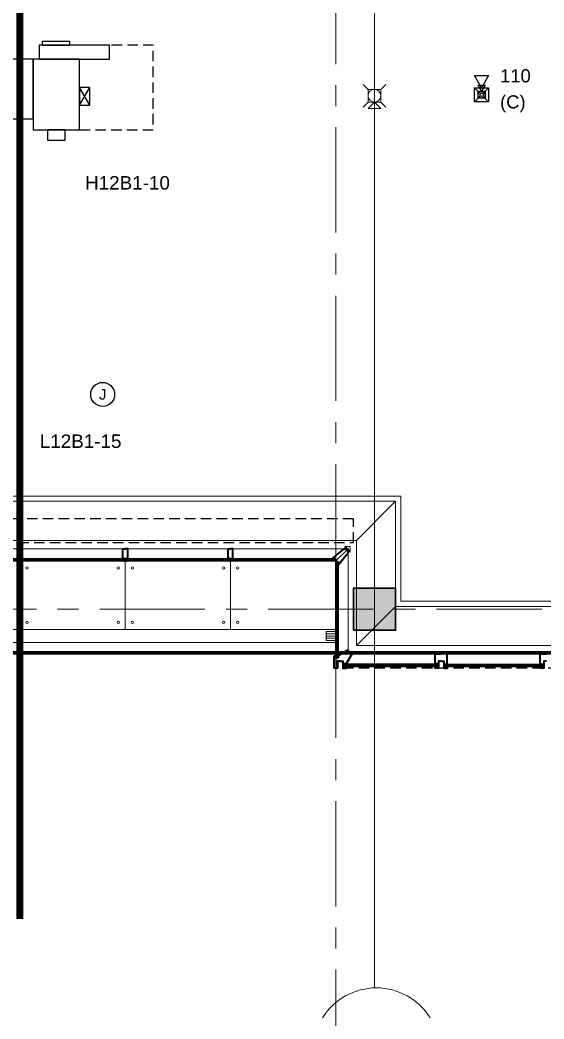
# Model space of a CAD drawing. Header units: inches. Extents: x -26575 to 27, y -11337 to 2257.
# Drawn here: x -22681 to -22382, y -219 to 350 of the extents above; entities that cross this region are included whole.
import ezdxf
from ezdxf import colors
from ezdxf.entities.mleader import LeaderData, LeaderLine
from ezdxf.enums import TextEntityAlignment as Align
from ezdxf.math import Vec2, Vec3

# ---------------------------------------------------------------- set-up
doc = ezdxf.new("R2010")
doc.units = ezdxf.units.IN
doc.header["$LTSCALE"] = 48
doc.header["$MEASUREMENT"] = 0
for name, pattern in [('A106$0$CENTER', [2, 1.25, -0.25, 0.25, -0.25]), ('A106$0$DGN Style 4', [381.581252, 190.671456, -95.335728, 0.238339, -95.335728]), ('A112$0$CENTER', [2, 1.25, -0.25, 0.25, -0.25]), ('CENTER2', [1.125, 0.75, -0.125, 0.125, -0.125]), ('HIDDEN2', [0.1875, 0.125, -0.0625]), ('Matchline$0$DASHED', [0.75, 0.5, -0.25]), ('NB - 12th floor_plan$0$HIDDEN2', [0.1875, 0.125, -0.0625])]:
    doc.linetypes.add(name, pattern=pattern)
for name, color, linetype in [('0 @ 48', 7, 'Continuous'), ('0 @ 96', 7, 'Continuous'), ('A106$0$A-ANNO-PATT-4-12', 8, 'Continuous'), ('A106$0$A-COLS-COL4-12', 8, 'Continuous'), ('A106$0$A-FLOR-SLAB', 8, 'Continuous'), ('A106$0$A-GLAZ', 8, 'Continuous'), ('A106$0$A-GLAZ-ABOVE', 8, 'Continuous'), ('A106$0$A-GLAZ-FULL', 8, 'Continuous'), ('A106$0$A-GRID-GRD1-12', 8, 'CENTER2'), ('A106$0$A-GRID-GRDP0-14', 8, 'Continuous'), ('A106$0$A-GRID-GRDP0-15', 8, 'Continuous'), ('A106$0$A-GRID-IDP0-14', 8, 'Continuous'), ('A106$0$A-ROOF-GUTR', 8, 'Continuous'), ('A106$0$A-ROOF-SKYL', 8, 'Continuous'), ('A106$0$A-SCREEN-BEAM-GUTTER-4th', 8, 'Continuous'), ('A112$0$A-ANNO-PATT-4-12', 8, 'Continuous'), ('A112$0$A-COLS-COL4-12', 8, 'Continuous'), ('A112$0$A-FLOR-SLAB', 8, 'Continuous'), ('A112$0$A-GLAZ', 8, 'Continuous'), ('A112$0$A-GLAZ-ABOVE', 8, 'Continuous'), ('A112$0$A-GLAZ-FULL', 8, 'Continuous'), ('A112$0$A-GRID-GRD1-12', 8, 'Continuous'), ('A112$0$A-GRID-GRDP0-14', 8, 'Continuous'), ('A112$0$A-GRID-GRDP0-15', 8, 'Continuous'), ('A112$0$A-GRID-IDP0-14', 8, 'Continuous'), ('A612$0$A-CLNG-SFFT', 8, 'Continuous'), ('A612$0$br612 - Level 37', 8, 'Continuous'), ('ANNTEXT', 6, 'Continuous'), ('E-Anno-Note', 6, 'Continuous'), ('E-FIRE', 234, 'Continuous'), ('E-Powr-Circ', 232, 'Continuous'), ('E-Powr-Devc @ 96', 233, 'Continuous'), ('E-TEXT', 6, 'Continuous'), ('M-HVAC-clrn', 1, 'HIDDEN2'), ('M-HVAC-EQPM-FPTD', 94, 'Continuous'), ('M-HVAC-FUTR', 4, 'HIDDEN2'), ('M-HVAC-Supp', 93, 'Continuous'), ('Matchline$0$Match Line', 5, 'Matchline$0$DASHED'), ('NB - 12th floor_plan$0$STCCOLS1', 1, 'NB - 12th floor_plan$0$HIDDEN2'), ('NB - 12th floor_plan$0$STFIN1', 1, 'NB - 12th floor_plan$0$HIDDEN2'), ('NB - 12th floor_plan$0$STSLABNOTCH', 1, 'NB - 12th floor_plan$0$HIDDEN2'), ('XREF', 7, 'Continuous')]:
    doc.layers.add(name, color=color, linetype=linetype)
doc.layers.add('E-Fire-Covr', color=240, linetype='Continuous', lineweight=70, plot=False)
doc.styles.add('M08', font='arial.ttf', dxfattribs={"height": 7.68})
doc.styles.add('MAMEP ANNO', font='arial.ttf', dxfattribs={"height": 0.078125})

# ---------------------------------------------------------------- blocks, each defined once
blk = doc.blocks.new('A106$0$CW10FLEVOFF')
at = {"layer": 'A106$0$A-GLAZ-FULL', "linetype": 'Continuous', "lineweight": 0}
for p, q in [((58.62, 0.5), (0, 0.5)), ((120, 0.5), (61.37, 0.5)), ((59.37, -5.75), (0.62, -5.75)), ((59.37, -6.25), (0.62, -6.25)), ((119.37, -5.75), (60.62, -5.75)), ((119.37, -6.25), (60.62, -6.25))]:
    blk.add_line(p, q, dxfattribs=at)
at = {"layer": 'A106$0$A-GLAZ-FULL', "linetype": 'Continuous', "lineweight": 30}
for p, q in [((59.37, -5.25), (0.62, -5.25)), ((0.62, -5.25), (0.62, -6.5)), ((119.37, -5.25), (60.62, -5.25)), ((119.37, -5.25), (119.37, -6.5)), ((59.37, -6.5), (0.62, -6.5)), ((119.37, -6.5), (60.62, -6.5))]:
    blk.add_line(p, q, dxfattribs=at)
at = {"layer": 'A106$0$A-GLAZ-FULL', "linetype": 'Continuous', "lineweight": 40}
for p, q in [((59.37, -5.25), (59.37, -6.5)), ((60.62, -5.25), (60.62, -6.5))]:
    blk.add_line(p, q, dxfattribs=at)
at = {"layer": 'A106$0$A-GLAZ-FULL', "linetype": 'Continuous', "lineweight": 40, "flags": 128}
for points in [[(0, -5.91), (0.25, -5.91), (0.25, -6.5), (0.37, -6.5), (0.37, -5), (1.37, -5), (1.37, 0.5), (0, 0.5)], [(60, -5.91), (59.75, -5.91), (59.75, -6.5), (59.63, -6.5), (59.63, -5), (58.63, -5), (58.63, 0.5), (60, 0.5)], [(60, -5.91), (60.25, -5.91), (60.25, -6.5), (60.37, -6.5), (60.37, -5), (61.37, -5), (61.37, 0.5), (60, 0.5)], [(120, -5.91), (119.75, -5.91), (119.75, -6.5), (119.63, -6.5), (119.63, -5), (118.63, -5), (118.63, 0.5), (120, 0.5)]]:
    blk.add_lwpolyline(points, dxfattribs=at)
at = {"layer": 'A106$0$A-GLAZ-FULL', "linetype": 'Continuous', "lineweight": 30}
blk.add_arc((0.5, -6.62), 0.177, 45, 135, dxfattribs=at)
at = {"layer": 'A106$0$A-GLAZ-FULL', "linetype": 'Continuous', "lineweight": 40}
for centre in [(59.5, -6.62), (60.5, -6.62), (119.5, -6.62)]:
    blk.add_arc(centre, 0.177, 45, 135, dxfattribs=at)
blk = doc.blocks.new('A106$0$CW10FLEVOFF_1')
at = {"layer": 'A106$0$A-GLAZ-FULL', "linetype": 'Continuous', "lineweight": 0}
for p, q in [((-120, 0.5), (-61.37, 0.5)), ((-58.62, 0.5), (0, 0.5)), ((-119.37, -5.75), (-60.62, -5.75)), ((-119.37, -6.25), (-60.62, -6.25)), ((-59.37, -5.75), (-0.62, -5.75)), ((-59.37, -6.25), (-0.62, -6.25))]:
    blk.add_line(p, q, dxfattribs=at)
at = {"layer": 'A106$0$A-GLAZ-FULL', "linetype": 'Continuous', "lineweight": 30}
for p, q in [((-119.37, -5.25), (-119.37, -6.5)), ((-119.37, -5.25), (-60.62, -5.25)), ((-59.37, -5.25), (-0.62, -5.25)), ((-0.62, -5.25), (-0.62, -6.5)), ((-119.37, -6.5), (-60.62, -6.5)), ((-59.37, -6.5), (-0.62, -6.5))]:
    blk.add_line(p, q, dxfattribs=at)
at = {"layer": 'A106$0$A-GLAZ-FULL', "linetype": 'Continuous', "lineweight": 40}
for p, q in [((-60.62, -5.25), (-60.62, -6.5)), ((-59.37, -5.25), (-59.37, -6.5))]:
    blk.add_line(p, q, dxfattribs=at)
at = {"layer": 'A106$0$A-GLAZ-FULL', "linetype": 'Continuous', "lineweight": 40, "flags": 128}
for points in [[(-120, -5.91), (-119.75, -5.91), (-119.75, -6.5), (-119.63, -6.5), (-119.63, -5), (-118.63, -5), (-118.63, 0.5), (-120, 0.5)], [(-60, -5.91), (-60.25, -5.91), (-60.25, -6.5), (-60.37, -6.5), (-60.37, -5), (-61.37, -5), (-61.37, 0.5), (-60, 0.5)], [(-60, -5.91), (-59.75, -5.91), (-59.75, -6.5), (-59.63, -6.5), (-59.63, -5), (-58.63, -5), (-58.63, 0.5), (-60, 0.5)], [(0, -5.91), (-0.25, -5.91), (-0.25, -6.5), (-0.37, -6.5), (-0.37, -5), (-1.37, -5), (-1.37, 0.5), (0, 0.5)]]:
    blk.add_lwpolyline(points, dxfattribs=at)
at = {"layer": 'A106$0$A-GLAZ-FULL', "linetype": 'Continuous', "lineweight": 40, "extrusion": (0, 0, -1)}
for centre in [(119.5, -6.63), (60.5, -6.63), (59.5, -6.63)]:
    blk.add_arc(centre, 0.177, 45, 135, dxfattribs=at)
at = {"layer": 'A106$0$A-GLAZ-FULL', "linetype": 'Continuous', "lineweight": 30, "extrusion": (0, 0, -1)}
blk.add_arc((0.5, -6.63), 0.177, 45, 135, dxfattribs=at)
blk = doc.blocks.new('*U577')
at = {"layer": 'A106$0$A-GLAZ-FULL', "linetype": 'Continuous', "lineweight": 13}
for p, q in [((-0.65, 0.45), (-0.65, 0.59)), ((-0.65, 0.59), (0.35, 0.59)), ((-0.55, 0.45), (-0.65, 0.45)), ((-0.31, 0.54), (-0.61, 0.54)), ((-0.61, 0.54), (-0.61, 0.49)), ((-0.61, 0.49), (-0.55, 0.49)), ((-0.55, 0.49), (-0.55, 0.45)), ((-0.37, 0.45), (-0.37, 0.49)), ((-0.37, 0.49), (-0.31, 0.49)), ((-0.26, 0.45), (-0.37, 0.45)), ((-0.31, 0.49), (-0.31, 0.54)), ((0.3, 0.54), (-0.26, 0.54)), ((-0.26, 0.54), (-0.26, 0.45)), ((0.3, -0.23), (0.3, 0.54)), ((0.35, 0.59), (0.35, -0.23)), ((-0.65, -0.59), (-0.65, -0.23)), ((-0.65, -0.23), (-0.55, -0.23)), ((-0.61, -0.59), (-0.65, -0.59)), ((-0.55, -0.27), (-0.61, -0.27)), ((-0.61, -0.27), (-0.61, -0.32)), ((-0.61, -0.32), (-0.31, -0.32)), ((-0.23, -0.37), (-0.61, -0.37)), ((-0.61, -0.37), (-0.61, -0.59)), ((-0.55, -0.23), (-0.55, -0.27)), ((-0.37, -0.27), (-0.37, -0.23)), ((-0.37, -0.23), (0.3, -0.23)), ((-0.31, -0.27), (-0.37, -0.27)), ((-0.31, -0.32), (-0.31, -0.27)), ((-0.23, -0.59), (-0.23, -0.37)), ((-0.19, -0.59), (-0.23, -0.59)), ((0.6, -0.29), (-0.19, -0.29)), ((-0.19, -0.29), (-0.19, -0.39)), ((-0.19, -0.39), (-0.15, -0.39)), ((-0.15, -0.39), (-0.19, -0.51)), ((-0.19, -0.51), (-0.19, -0.59)), ((0.35, -0.23), (0.44, -0.23)), ((0.44, -0.23), (0.44, -0.2)), ((0.44, -0.2), (0.57, -0.23)), ((0.6, -0.51), (0.56, -0.39)), ((0.56, -0.39), (0.6, -0.39)), ((0.57, -0.23), (0.65, -0.23)), ((0.6, -0.39), (0.6, -0.29)), ((0.6, -0.59), (0.6, -0.51)), ((0.65, -0.59), (0.6, -0.59)), ((0.65, -0.23), (0.65, -0.59))]:
    blk.add_line(p, q, dxfattribs=at)
at = {"layer": 'A106$0$A-GLAZ-FULL', "lineweight": 13, "flags": 128}
for points in [[(-0.55, 0.51), (-0.36, 0.51)], [(-0.39, 0.5), (-0.38, 0.44), (-0.38, 0.37), (-0.33, 0.18)], [(-0.39, -0.29), (-0.38, -0.23), (-0.38, -0.16), (-0.33, 0.03)], [(-0.55, -0.3), (-0.36, -0.3)]]:
    blk.add_lwpolyline(points, dxfattribs=at)
at = {"layer": 'A106$0$A-GLAZ-FULL', "lineweight": 13}
for points in [[(-0.53, 0.51), (-0.52, 0.46), (-0.53, 0.41), (-0.57, 0.34), (-0.59, 0.31), (-0.64, 0.18)], [(-0.53, -0.29), (-0.52, -0.24), (-0.53, -0.2), (-0.57, -0.12), (-0.59, -0.1), (-0.64, 0.03)], [(-0.5, 0.51), (-0.5, 0.47), (-0.5, 0.41), (-0.53, 0.34), (-0.54, 0.31), (-0.59, 0.18)], [(-0.5, -0.29), (-0.5, -0.26), (-0.5, -0.2), (-0.53, -0.13), (-0.54, -0.1), (-0.59, 0.03)], [(-0.47, 0.51), (-0.47, 0.49), (-0.46, 0.45), (-0.47, 0.36), (-0.49, 0.31), (-0.51, 0.18)], [(-0.47, -0.3), (-0.47, -0.28), (-0.46, -0.24), (-0.47, -0.15), (-0.49, -0.1), (-0.51, 0.03)], [(-0.45, 0.51), (-0.44, 0.4), (-0.45, 0.34), (-0.44, 0.31), (-0.44, 0.18)], [(-0.45, -0.3), (-0.44, -0.19), (-0.45, -0.12), (-0.44, -0.1), (-0.44, 0.03)], [(-0.41, 0.5), (-0.41, 0.44), (-0.41, 0.38), (-0.4, 0.34), (-0.4, 0.31), (-0.37, 0.18)], [(-0.41, -0.29), (-0.41, -0.23), (-0.41, -0.17), (-0.4, -0.12), (-0.4, -0.1), (-0.37, 0.03)]]:
    blk.add_open_spline(points, degree=3, dxfattribs=at)
blk = doc.blocks.new('*U578')
at = {"layer": 'A106$0$A-GLAZ-FULL', "linetype": 'Continuous', "lineweight": 13}
for p, q in [((-0.23, 0.65), (-0.59, 0.65)), ((-0.59, 0.65), (-0.59, 0.6)), ((-0.59, 0.6), (-0.51, 0.6)), ((-0.51, 0.6), (-0.39, 0.56)), ((-0.39, 0.56), (-0.39, 0.6)), ((-0.39, 0.6), (-0.29, 0.6)), ((-0.29, 0.6), (-0.29, -0.19)), ((-0.23, 0.57), (-0.23, 0.65)), ((-0.2, 0.44), (-0.23, 0.57)), ((-0.23, 0.35), (-0.23, 0.44)), ((-0.23, 0.44), (-0.2, 0.44)), ((0.59, 0.35), (-0.23, 0.35)), ((-0.23, -0.37), (-0.23, 0.3)), ((-0.23, 0.3), (0.54, 0.3)), ((0.54, 0.3), (0.54, -0.26)), ((0.59, -0.65), (0.59, 0.35)), ((-0.51, -0.19), (-0.59, -0.19)), ((-0.59, -0.19), (-0.59, -0.23)), ((-0.59, -0.23), (-0.37, -0.23)), ((-0.37, -0.61), (-0.59, -0.61)), ((-0.59, -0.61), (-0.59, -0.65)), ((-0.59, -0.65), (-0.23, -0.65)), ((-0.39, -0.15), (-0.51, -0.19)), ((-0.39, -0.19), (-0.39, -0.15)), ((-0.29, -0.19), (-0.39, -0.19)), ((-0.37, -0.23), (-0.37, -0.61)), ((-0.32, -0.61), (-0.32, -0.31)), ((-0.32, -0.31), (-0.27, -0.31)), ((-0.27, -0.61), (-0.32, -0.61)), ((-0.27, -0.31), (-0.27, -0.37)), ((-0.27, -0.37), (-0.23, -0.37)), ((-0.23, -0.55), (-0.27, -0.55)), ((-0.27, -0.55), (-0.27, -0.61)), ((-0.23, -0.65), (-0.23, -0.55)), ((0.54, -0.26), (0.45, -0.26)), ((0.45, -0.26), (0.45, -0.37)), ((0.45, -0.37), (0.49, -0.37)), ((0.49, -0.55), (0.45, -0.55)), ((0.45, -0.55), (0.45, -0.65)), ((0.45, -0.65), (0.59, -0.65)), ((0.49, -0.37), (0.49, -0.31)), ((0.49, -0.31), (0.54, -0.31)), ((0.49, -0.61), (0.49, -0.55)), ((0.54, -0.61), (0.49, -0.61)), ((0.54, -0.31), (0.54, -0.61))]:
    blk.add_line(p, q, dxfattribs=at)
at = {"layer": 'A106$0$A-GLAZ-FULL', "lineweight": 13, "flags": 128}
for points in [[(-0.3, -0.55), (-0.3, -0.36)], [(-0.29, -0.39), (-0.23, -0.38), (-0.16, -0.38), (0.03, -0.33)], [(0.5, -0.39), (0.44, -0.38), (0.37, -0.38), (0.18, -0.33)], [(0.51, -0.55), (0.51, -0.36)]]:
    blk.add_lwpolyline(points, dxfattribs=at)
at = {"layer": 'A106$0$A-GLAZ-FULL', "lineweight": 13}
for points in [[(-0.3, -0.45), (-0.19, -0.44), (-0.12, -0.45), (-0.1, -0.44), (0.03, -0.44)], [(-0.3, -0.47), (-0.28, -0.47), (-0.24, -0.46), (-0.15, -0.47), (-0.1, -0.49), (0.03, -0.51)], [(-0.29, -0.41), (-0.23, -0.41), (-0.17, -0.41), (-0.12, -0.4), (-0.1, -0.4), (0.03, -0.37)], [(-0.29, -0.5), (-0.26, -0.5), (-0.2, -0.5), (-0.13, -0.53), (-0.1, -0.54), (0.03, -0.59)], [(-0.29, -0.53), (-0.24, -0.52), (-0.2, -0.53), (-0.12, -0.57), (-0.1, -0.59), (0.03, -0.64)], [(0.5, -0.41), (0.44, -0.41), (0.38, -0.41), (0.34, -0.4), (0.31, -0.4), (0.18, -0.37)], [(0.51, -0.45), (0.4, -0.44), (0.34, -0.45), (0.31, -0.44), (0.18, -0.44)], [(0.51, -0.47), (0.49, -0.47), (0.45, -0.46), (0.36, -0.47), (0.31, -0.49), (0.18, -0.51)], [(0.51, -0.5), (0.47, -0.5), (0.41, -0.5), (0.34, -0.53), (0.31, -0.54), (0.18, -0.59)], [(0.51, -0.53), (0.46, -0.52), (0.41, -0.53), (0.34, -0.57), (0.31, -0.59), (0.18, -0.64)]]:
    blk.add_open_spline(points, degree=3, dxfattribs=at)
blk = doc.blocks.new('*U591')
at = {"layer": 'A106$0$A-GLAZ-FULL', "linetype": 'Continuous', "lineweight": 40}
for p, q in [((-4.37, -1.02), (2.08, 4.38)), ((-1.02, -4.37), (4.38, 2.08)), ((2.08, 4.38), (4.38, 4.38)), ((4.38, 2.08), (4.38, 4.38)), ((-4.37, -1.13), (-4.37, -1.02)), ((-3.12, -1.13), (-4.37, -1.13)), ((-3.12, -2.62), (-3.12, -1.13)), ((-2.98, -2.62), (-3.12, -2.62)), ((-2.49, -2.14), (-2.98, -2.62)), ((-2.14, -2.49), (-2.62, -2.98)), ((-2.62, -2.98), (-2.62, -3.12)), ((-2.62, -3.12), (-1.13, -3.12)), ((-2.32, -2.32), (-2.49, -2.14)), ((-2.32, -2.32), (-2.14, -2.49)), ((-1.13, -3.12), (-1.13, -4.37)), ((-1.13, -4.37), (-1.02, -4.37))]:
    blk.add_line(p, q, dxfattribs=at)
at = {"layer": 'A106$0$A-GLAZ-FULL', "linetype": 'Continuous', "lineweight": 0}
for p, q in [((2.08, 4.38), (-4.37, -1.02)), ((4.38, 2.08), (-1.02, -4.37))]:
    blk.add_line(p, q, dxfattribs=at)
at = {"layer": 'A106$0$A-GLAZ-FULL', "linetype": 'A106$0$DGN Style 4', "lineweight": 0}
blk.add_line((4.38, 4.38), (-2.62, -2.62), dxfattribs=at)
at = {"layer": 'A106$0$A-GLAZ-FULL', "linetype": 'Continuous', "lineweight": 30}
for p, q in [((-3.37, -1.38), (-3.37, -2.62)), ((-1.38, -3.37), (-2.62, -3.37))]:
    blk.add_line(p, q, dxfattribs=at)
at = {"layer": 'A106$0$A-GLAZ-FULL', "linetype": 'Continuous', "lineweight": 40}
blk.add_arc((-3.25, -2.75), 0.177, 45, 135, dxfattribs=at)
at = {"layer": 'A106$0$A-GLAZ-FULL', "linetype": 'Continuous', "lineweight": 40, "extrusion": (0, 0, -1)}
blk.add_arc((2.75, -3.25), 0.177, 135, 225, dxfattribs=at)
blk = doc.blocks.new('*U592')
at = {"layer": 'A106$0$A-ROOF-GUTR', "linetype": 'Continuous', "lineweight": 0}
for p, q in [((-2.75, 1.32), (2.75, 1.32)), ((-2.75, 0), (2.75, 0)), ((-2.75, -1.32), (2.75, -1.32))]:
    blk.add_line(p, q, dxfattribs=at)
blk.add_3dface([(-2.75, -2.58), (2.75, -2.58), (2.75, 2.58), (-2.75, 2.58)], dxfattribs=at)
blk = doc.blocks.new('*U608')
at = {"layer": 'A106$0$A-GLAZ', "linetype": 'Continuous', "lineweight": 30}
blk.add_line((-24.25, -2.9), (-24.25, -4.15), dxfattribs=at)
at = {"layer": 'A106$0$A-GLAZ', "linetype": 'Continuous', "lineweight": 0}
for p in [(-30.5, -4.15), (-30.5, -4.15), (-30.5, -5.15)]:
    blk.add_point(p, dxfattribs=at)
at = {"layer": 'A106$0$A-GLAZ-ABOVE', "linetype": 'Continuous', "lineweight": 40}
for p, q in [((-28.25, 1.1), (-29.5, 1.1)), ((-22.5, 5.15), (-22.5, 2.85)), ((-20.2, 2.85), (-22.5, 2.85)), ((-24.25, -2.9), (27.75, -2.9)), ((-24.25, -2.9), (27.75, -2.9)), ((-24.25, -4.15), (27.75, -4.15)), ((-24.25, -4.15), (27.75, -4.15)), ((27.75, -2.9), (27.75, -4.15)), ((27.75, -2.9), (27.75, -4.15))]:
    blk.add_line(p, q, dxfattribs=at)
at = {"layer": 'A106$0$A-GLAZ-ABOVE', "linetype": 'Continuous', "lineweight": 0}
for p, q in [((-22.5, 2.85), (27, 2.85)), ((-22.5, 2.85), (27, 2.85)), ((-24.25, -3.4), (27.75, -3.4)), ((-24.25, -3.4), (27.75, -3.4)), ((-24.25, -3.9), (27.75, -3.9)), ((-24.25, -3.9), (27.75, -3.9))]:
    blk.add_line(p, q, dxfattribs=at)
at = {"layer": 'A106$0$A-GLAZ-ABOVE', "linetype": 'Continuous', "lineweight": 40, "flags": 128}
for points in [[(-30.5, 1.85), (-29.75, 1.85), (-29.75, 0.85), (-28, 0.85), (-28, 1.95), (-22.5, 5.15)], [(-27, -1.14), (-28.5, -1.14), (-28.5, -5.15), (-30.5, -5.15), (-30.5, -4.4), (-30.5, -2.9), (-30.5, 1.86)], [(-27, -1.14), (-25.5, -1.14), (-25.5, -5.15), (-23.5, -5.15), (-23.5, -4.4), (-24.5, -4.4), (-24.5, -2.65), (-23.4, -2.65), (-20.2, 2.85)], [(30.5, -1.15), (29, -1.15), (29, -5.15), (27, -5.15), (27, -4.4), (28, -4.4), (28, -2.65), (27, -2.65), (27, 2.85), (30.5, 2.85)], [(30.5, -1.15), (29, -1.15), (29, -5.15), (27, -5.15), (27, -4.4), (28, -4.4), (28, -2.65), (27, -2.65), (27, 2.85), (30.5, 2.85)]]:
    blk.add_lwpolyline(points, dxfattribs=at)
blk = doc.blocks.new('A106')
at = {"layer": 'A106$0$A-ANNO-PATT-4-12', "lineweight": 30}
blk.add_solid([(-22467.02, 2.66), (-22467.02, 26.66), (-22491.02, 2.66), (-22491.02, 26.66)], dxfattribs=at)
blk.add_3dface([(-22491.02, 2.66), (-22467.02, 2.66), (-22467.02, 26.66), (-22491.02, 26.66)], dxfattribs=at)
at = {"layer": 'A106$0$A-COLS-COL4-12', "lineweight": 30}
blk.add_3dface([(-22491.02, 2.66), (-22467.02, 2.66), (-22467.02, 26.66), (-22491.02, 26.66)], dxfattribs=at)
at = {"layer": 'A106$0$A-FLOR-SLAB', "lineweight": 0, "flags": 128}
blk.add_lwpolyline([(-23869.27, 1530.35), (-21072.77, 1530.34), (-21072.77, -6.15), (-22489.27, -6.15), (-22489.27, 53.84), (-22872.77, 53.84), (-22872.77, -6.15), (-24409.27, -6.15)], dxfattribs=at)
at = {"layer": 'A106$0$A-GLAZ-ABOVE', "lineweight": 0}
for p, q in [((-22437.52, -10.9), (-22384.52, -10.9)), ((-22438.27, -17.15), (-22383.77, -17.15)), ((-22438.27, -17.65), (-22383.77, -17.65))]:
    blk.add_line(p, q, dxfattribs=at)
at = {"layer": 'A106$0$A-GLAZ-ABOVE', "lineweight": 40}
for p, q in [((-22438.27, -16.9), (-22383.77, -16.9)), ((-22383.77, -16.9), (-22383.77, -17.9)), ((-22438.27, -17.9), (-22383.77, -17.9))]:
    blk.add_line(p, q, dxfattribs=at)
at = {"layer": 'A106$0$A-GLAZ-ABOVE', "lineweight": 40, "flags": 128}
for points in [[(-22441.02, -14.9), (-22439.52, -14.9), (-22439.52, -18.9), (-22437.52, -18.9), (-22437.52, -18.15), (-22438.52, -18.15), (-22438.52, -16.65), (-22437.52, -16.65), (-22437.52, -10.9), (-22441.02, -10.9)], [(-22381.02, -14.9), (-22382.52, -14.9), (-22382.52, -18.9), (-22384.52, -18.9), (-22384.52, -18.15), (-22383.52, -18.15), (-22383.52, -16.65), (-22384.52, -16.65), (-22384.52, -10.9), (-22381.02, -10.9)]]:
    blk.add_lwpolyline(points, dxfattribs=at)
at = {"layer": 'A106$0$A-GLAZ-FULL', "lineweight": 0}
for p, q in [((-22494.02, 49.09), (-22681.02, 49.1)), ((-22501.77, 42.84), (-22560.4, 42.84)), ((-22501.77, 42.34), (-22560.4, 42.34)), ((-22500.77, 41.34), (-22500.77, -12.66)), ((-22500.27, 41.34), (-22500.27, -12.66))]:
    blk.add_line(p, q, dxfattribs=at)
at = {"layer": 'A106$0$A-GLAZ-FULL', "lineweight": 30}
for p, q in [((-22501.77, 43.34), (-22560.4, 43.34)), ((-22560.4, 43.34), (-22560.4, 42.09)), ((-22501.77, 42.09), (-22560.4, 42.09)), ((-22501.02, 41.34), (-22501.02, -12.66)), ((-22499.77, 41.34), (-22499.77, -12.66))]:
    blk.add_line(p, q, dxfattribs=at)
at = {"layer": 'A106$0$A-GLAZ-FULL', "lineweight": 40, "flags": 128}
blk.add_lwpolyline([(-22561.02, 42.69), (-22560.77, 42.69), (-22560.77, 42.09), (-22560.65, 42.09), (-22560.65, 43.59), (-22559.65, 43.59), (-22559.65, 49.09), (-22561.02, 49.09)], dxfattribs=at)
at = {"layer": 'A106$0$A-GLAZ-FULL', "lineweight": 0, "flags": 128}
blk.add_lwpolyline([(-22494.02, -10.9), (-22494.02, 49.09)], dxfattribs=at)
at = {"layer": 'A106$0$A-GLAZ-FULL', "lineweight": 30}
blk.add_arc((-22560.52, 41.97), 0.177, 45, 135, dxfattribs=at)
at = {"layer": 'A106$0$A-GLAZ-FULL', "lineweight": 13}
for points in [[(-22492.79, 50.28), (-22495.97, 50.28), (-22495.97, 50.33), (-22492.79, 50.33)], [(-22492.84, 50.28), (-22492.84, 47.15), (-22492.79, 47.15), (-22492.79, 50.28)]]:
    blk.add_3dface(points, dxfattribs=at)
at = {"layer": 'A106$0$A-GRID-GRD1-12', "linetype": 'A106$0$CENTER', "lineweight": 0}
blk.add_line((-24363.6, 14.59), (-20442.35, 14.59), dxfattribs=at)
at = {"layer": 'A106$0$A-GRID-GRDP0-14', "lineweight": 0}
blk.add_line((-22479.02, 425.41), (-22479.02, -201.12), dxfattribs=at)
at = {"layer": 'A106$0$A-GRID-GRDP0-15', "linetype": 'A106$0$CENTER', "lineweight": 0}
blk.add_line((-22501.02, 2113.24), (-22501.02, -676.9), dxfattribs=at)
at = {"layer": 'A106$0$A-GRID-IDP0-14', "lineweight": 13}
blk.add_arc((-22477.98, -237.12), 36, 31.6457, 148.2918, dxfattribs=at)
at = {"layer": 'A106$0$A-ROOF-SKYL', "lineweight": 0, "transparency": 33554559}
for p, q in [((-22681.02, 42.09), (-22681.02, 3.1)), ((-22621.02, 42.09), (-22621.02, 3.1)), ((-22561.02, 42.09), (-22561.02, 3.1))]:
    blk.add_line(p, q, dxfattribs=at)
at = {"layer": 'A106$0$A-ROOF-SKYL', "lineweight": 13, "transparency": 33554559, "extrusion": (0, 0, -1)}
for centre in [(22677.02, 38.09), (22617.02, 38.09), (22557.02, 38.09), (22625.02, 7.1), (22565.02, 7.1)]:
    blk.add_circle(centre, 0.687, dxfattribs=at)
at = {"layer": 'A106$0$A-ROOF-SKYL', "lineweight": 13, "transparency": 33554559}
for centre in [(-22625.02, 38.09), (-22565.02, 38.09), (-22677.02, 7.1), (-22617.02, 7.1), (-22557.02, 7.1)]:
    blk.add_circle(centre, 0.687, dxfattribs=at)
at = {"layer": 'A106$0$A-SCREEN-BEAM-GUTTER-4th', "lineweight": 13}
for p, q in [((-22861.02, 3.1), (-22501.02, 3.1)), ((-22861.02, -4.4), (-22501.02, -4.4))]:
    blk.add_line(p, q, dxfattribs=at)
at = {"layer": 'A106$0$A-GLAZ', "lineweight": 0}
blk.add_blockref('*U608', (-22471.52, -13.76), dxfattribs=at)
at = {"layer": 'A106$0$A-GLAZ-FULL', "lineweight": 30}
for name, p in [('A106$0$CW10FLEVOFF', (-22801.02, 48.59)), ('A106$0$CW10FLEVOFF_1', (-22561.02, 48.59))]:
    blk.add_blockref(name, p, dxfattribs=at)
at = {"layer": 'A106$0$A-GLAZ-FULL', "lineweight": 0}
blk.add_blockref('*U591', (-22498.4, 44.72), dxfattribs=at)
at = {"layer": 'A106$0$A-GLAZ-FULL', "lineweight": 13}
for name, p in [('*U577', (-22495.32, 49.69)), ('*U578', (-22493.43, 47.8))]:
    blk.add_blockref(name, p, dxfattribs=at)
at = {"layer": 'A106$0$A-ROOF-GUTR', "lineweight": 0}
blk.add_blockref('*U592', (-22503.88, -0.66), dxfattribs=at)
blk = doc.blocks.new('Matchline')
at = {"layer": 'Matchline$0$Match Line', "color": 5, "lineweight": 0, "const_width": 4}
blk.add_lwpolyline([(-22681.02, 2080.37), (-22681.02, -161.85)], dxfattribs=at)
blk = doc.blocks.new('A112')
at = {"layer": 'A112$0$A-ANNO-PATT-4-12', "lineweight": 30}
blk.add_solid([(-22467.02, 2.66), (-22467.02, 26.66), (-22491.02, 2.66), (-22491.02, 26.66)], dxfattribs=at)
blk.add_3dface([(-22491.02, 2.66), (-22467.02, 2.66), (-22467.02, 26.66), (-22491.02, 26.66)], dxfattribs=at)
at = {"layer": 'A112$0$A-COLS-COL4-12', "lineweight": 30}
blk.add_3dface([(-22491.02, 2.66), (-22467.02, 2.66), (-22467.02, 26.66), (-22491.02, 26.66)], dxfattribs=at)
at = {"layer": 'A112$0$A-FLOR-SLAB', "lineweight": 0, "flags": 128}
blk.add_lwpolyline([(-23869.27, 1530.35), (-21072.77, 1530.34), (-21072.77, -6.15), (-22489.27, -6.15), (-22489.27, 53.84), (-22872.77, 53.84), (-22872.77, -6.15), (-24409.27, -6.15)], dxfattribs=at)
at = {"layer": 'A112$0$A-GLAZ', "lineweight": 30}
blk.add_line((-22495.78, -16.66), (-22495.78, -17.9), dxfattribs=at)
at = {"layer": 'A112$0$A-GLAZ', "lineweight": 0}
for p in [(-22502.03, -18.91), (-22502.02, -17.91), (-22502.02, -17.91)]:
    blk.add_point(p, dxfattribs=at)
at = {"layer": 'A112$0$A-GLAZ-ABOVE', "lineweight": 40}
for p, q in [((-22494.02, -8.61), (-22494.02, -10.9)), ((-22491.73, -10.9), (-22494.02, -10.9)), ((-22499.77, -12.65), (-22501.02, -12.65)), ((-22495.77, -16.65), (-22443.77, -16.65)), ((-22495.77, -16.65), (-22443.77, -16.65)), ((-22443.77, -16.65), (-22443.77, -17.9)), ((-22443.77, -16.65), (-22443.77, -17.9)), ((-22438.27, -16.9), (-22383.77, -16.9)), ((-22383.77, -16.9), (-22383.77, -17.9)), ((-22495.78, -17.9), (-22443.77, -17.9)), ((-22495.78, -17.9), (-22443.77, -17.9)), ((-22438.27, -17.9), (-22383.77, -17.9))]:
    blk.add_line(p, q, dxfattribs=at)
at = {"layer": 'A112$0$A-GLAZ-ABOVE', "lineweight": 0}
for p, q in [((-22494.02, -10.9), (-22444.52, -10.9)), ((-22494.02, -10.9), (-22444.52, -10.9)), ((-22437.52, -10.9), (-22384.52, -10.9)), ((-22495.77, -17.15), (-22443.77, -17.15)), ((-22495.77, -17.15), (-22443.77, -17.15)), ((-22495.77, -17.65), (-22443.77, -17.65)), ((-22495.77, -17.65), (-22443.77, -17.65)), ((-22438.27, -17.15), (-22383.77, -17.15)), ((-22438.27, -17.65), (-22383.77, -17.65))]:
    blk.add_line(p, q, dxfattribs=at)
at = {"layer": 'A112$0$A-GLAZ-ABOVE', "lineweight": 40, "flags": 128}
for points in [[(-22502.03, -11.9), (-22501.28, -11.9), (-22501.28, -12.9), (-22499.52, -12.9), (-22499.52, -11.81), (-22494.02, -8.61)], [(-22498.52, -14.9), (-22497.02, -14.9), (-22497.02, -18.91), (-22495.02, -18.91), (-22495.02, -18.16), (-22496.02, -18.16), (-22496.02, -16.4), (-22494.93, -16.4), (-22491.73, -10.9)], [(-22441.02, -14.9), (-22442.52, -14.9), (-22442.52, -18.9), (-22444.52, -18.9), (-22444.52, -18.15), (-22443.52, -18.15), (-22443.52, -16.4), (-22444.52, -16.4), (-22444.52, -10.9), (-22441.02, -10.9)], [(-22441.02, -14.9), (-22442.52, -14.9), (-22442.52, -18.9), (-22444.52, -18.9), (-22444.52, -18.15), (-22443.52, -18.15), (-22443.52, -16.4), (-22444.52, -16.4), (-22444.52, -10.9), (-22441.02, -10.9)], [(-22441.02, -14.9), (-22439.52, -14.9), (-22439.52, -18.9), (-22437.52, -18.9), (-22437.52, -18.15), (-22438.52, -18.15), (-22438.52, -16.65), (-22437.52, -16.65), (-22437.52, -10.9), (-22441.02, -10.9)], [(-22381.02, -14.9), (-22382.52, -14.9), (-22382.52, -18.9), (-22384.52, -18.9), (-22384.52, -18.15), (-22383.52, -18.15), (-22383.52, -16.65), (-22384.52, -16.65), (-22384.52, -10.9), (-22381.02, -10.9)], [(-22498.52, -14.9), (-22500.02, -14.9), (-22500.02, -18.91), (-22502.02, -18.91), (-22502.02, -18.16), (-22502.02, -16.66), (-22502.02, -11.9)]]:
    blk.add_lwpolyline(points, dxfattribs=at)
at = {"layer": 'A112$0$A-GLAZ-FULL', "lineweight": 0}
for p, q in [((-22681.02, 49.09), (-22739.65, 49.09)), ((-22494.02, 49.09), (-22681.02, 49.1)), ((-22681.02, 49.09), (-22622.4, 49.09)), ((-22619.65, 49.09), (-22561.02, 49.09)), ((-22496.32, 49.09), (-22502.77, 43.7)), ((-22494.02, 49.09), (-22501.02, 42.09)), ((-22494.02, 46.8), (-22499.41, 40.34)), ((-22680.4, 42.84), (-22621.65, 42.84)), ((-22680.4, 42.34), (-22621.65, 42.34)), ((-22620.4, 42.84), (-22561.65, 42.84)), ((-22620.4, 42.34), (-22561.65, 42.34)), ((-22501.77, 42.84), (-22560.4, 42.84)), ((-22501.77, 42.34), (-22560.4, 42.34)), ((-22500.77, 41.34), (-22500.77, -12.66)), ((-22500.27, 41.34), (-22500.27, -12.66))]:
    blk.add_line(p, q, dxfattribs=at)
at = {"layer": 'A112$0$A-GLAZ-FULL', "lineweight": 40}
for p, q in [((-22502.77, 43.7), (-22496.32, 49.09)), ((-22499.41, 40.34), (-22494.02, 46.8)), ((-22496.32, 49.09), (-22494.02, 49.09)), ((-22494.02, 46.8), (-22494.02, 49.09)), ((-22621.65, 43.34), (-22621.65, 42.09)), ((-22620.4, 43.34), (-22620.4, 42.09)), ((-22502.77, 43.59), (-22502.77, 43.7)), ((-22501.52, 43.59), (-22502.77, 43.59)), ((-22501.52, 42.09), (-22501.52, 43.59)), ((-22501.38, 42.09), (-22501.52, 42.09)), ((-22500.89, 42.58), (-22501.38, 42.09)), ((-22500.54, 42.23), (-22501.02, 41.74)), ((-22501.02, 41.74), (-22501.02, 41.59)), ((-22501.02, 41.59), (-22499.52, 41.59)), ((-22500.71, 42.4), (-22500.89, 42.58)), ((-22500.71, 42.4), (-22500.54, 42.23)), ((-22499.52, 41.59), (-22499.52, 40.34)), ((-22499.52, 40.34), (-22499.41, 40.34))]:
    blk.add_line(p, q, dxfattribs=at)
at = {"layer": 'A112$0$A-GLAZ-FULL', "lineweight": 13}
for p, q in [((-22495.97, 50.14), (-22495.97, 50.28)), ((-22495.97, 50.28), (-22494.97, 50.28)), ((-22495.86, 50.14), (-22495.97, 50.14)), ((-22495.97, 49.09), (-22495.97, 49.46)), ((-22495.97, 49.46), (-22495.86, 49.46)), ((-22495.92, 49.09), (-22495.97, 49.09)), ((-22495.62, 50.23), (-22495.92, 50.23)), ((-22495.92, 50.23), (-22495.92, 50.18)), ((-22495.92, 50.18), (-22495.86, 50.18)), ((-22495.86, 49.42), (-22495.92, 49.42)), ((-22495.92, 49.42), (-22495.92, 49.37)), ((-22495.92, 49.37), (-22495.62, 49.37)), ((-22495.55, 49.32), (-22495.92, 49.32)), ((-22495.92, 49.32), (-22495.92, 49.09)), ((-22495.86, 50.18), (-22495.86, 50.14)), ((-22495.86, 49.46), (-22495.86, 49.42)), ((-22495.68, 50.14), (-22495.68, 50.18)), ((-22495.68, 50.18), (-22495.62, 50.18)), ((-22495.58, 50.14), (-22495.68, 50.14)), ((-22495.68, 49.42), (-22495.68, 49.46)), ((-22495.68, 49.46), (-22495.02, 49.46)), ((-22495.62, 49.42), (-22495.68, 49.42)), ((-22495.62, 50.18), (-22495.62, 50.23)), ((-22495.62, 49.37), (-22495.62, 49.42)), ((-22495.02, 50.23), (-22495.58, 50.23)), ((-22495.58, 50.23), (-22495.58, 50.14)), ((-22495.55, 49.09), (-22495.55, 49.32)), ((-22495.5, 49.09), (-22495.55, 49.09)), ((-22494.72, 49.4), (-22495.5, 49.4)), ((-22495.5, 49.4), (-22495.5, 49.3)), ((-22495.5, 49.3), (-22495.47, 49.3)), ((-22495.47, 49.3), (-22495.5, 49.18)), ((-22495.5, 49.18), (-22495.5, 49.09)), ((-22495.02, 49.46), (-22495.02, 50.23)), ((-22494.97, 50.28), (-22494.97, 49.46)), ((-22494.97, 49.46), (-22494.88, 49.46)), ((-22494.88, 49.46), (-22494.88, 49.49)), ((-22494.88, 49.49), (-22494.75, 49.46)), ((-22494.75, 49.46), (-22494.67, 49.46)), ((-22494.72, 49.18), (-22494.75, 49.3)), ((-22494.75, 49.3), (-22494.72, 49.3)), ((-22494.72, 49.3), (-22494.72, 49.4)), ((-22494.72, 49.09), (-22494.72, 49.18)), ((-22494.67, 49.09), (-22494.72, 49.09)), ((-22494.67, 49.46), (-22494.67, 49.09)), ((-22493.66, 48.45), (-22494.02, 48.45)), ((-22494.02, 48.45), (-22494.02, 48.4)), ((-22494.02, 48.4), (-22493.94, 48.4)), ((-22493.94, 47.61), (-22494.02, 47.61)), ((-22494.02, 47.61), (-22494.02, 47.57)), ((-22494.02, 47.57), (-22493.8, 47.57)), ((-22493.8, 47.2), (-22494.02, 47.2)), ((-22494.02, 47.2), (-22494.02, 47.15)), ((-22494.02, 47.15), (-22493.66, 47.15)), ((-22493.94, 48.4), (-22493.82, 48.37)), ((-22493.82, 47.65), (-22493.94, 47.61)), ((-22493.82, 48.37), (-22493.82, 48.4)), ((-22493.82, 48.4), (-22493.72, 48.4)), ((-22493.82, 47.61), (-22493.82, 47.65)), ((-22493.72, 47.61), (-22493.82, 47.61)), ((-22493.8, 47.57), (-22493.8, 47.2)), ((-22493.75, 47.2), (-22493.75, 47.5)), ((-22493.75, 47.5), (-22493.7, 47.5)), ((-22493.7, 47.2), (-22493.75, 47.2)), ((-22493.72, 48.4), (-22493.72, 47.61)), ((-22493.7, 47.5), (-22493.7, 47.44)), ((-22493.7, 47.44), (-22493.66, 47.44)), ((-22493.66, 47.26), (-22493.7, 47.26)), ((-22493.7, 47.26), (-22493.7, 47.2)), ((-22493.66, 48.37), (-22493.66, 48.45)), ((-22493.63, 48.24), (-22493.66, 48.37)), ((-22493.66, 48.15), (-22493.66, 48.24)), ((-22493.66, 48.24), (-22493.63, 48.24)), ((-22492.84, 48.15), (-22493.66, 48.15)), ((-22493.66, 47.44), (-22493.66, 48.1)), ((-22493.66, 48.1), (-22492.89, 48.1)), ((-22493.66, 47.15), (-22493.66, 47.26)), ((-22492.89, 47.54), (-22492.98, 47.54)), ((-22492.98, 47.54), (-22492.98, 47.44)), ((-22492.98, 47.44), (-22492.94, 47.44)), ((-22492.94, 47.26), (-22492.98, 47.26)), ((-22492.98, 47.26), (-22492.98, 47.15)), ((-22492.98, 47.15), (-22492.84, 47.15)), ((-22492.94, 47.44), (-22492.94, 47.5)), ((-22492.94, 47.5), (-22492.89, 47.5)), ((-22492.94, 47.2), (-22492.94, 47.26)), ((-22492.89, 47.2), (-22492.94, 47.2)), ((-22492.89, 48.1), (-22492.89, 47.54)), ((-22492.89, 47.5), (-22492.89, 47.2)), ((-22492.84, 47.15), (-22492.84, 48.15))]:
    blk.add_line(p, q, dxfattribs=at)
at = {"layer": 'A112$0$A-GLAZ-FULL', "lineweight": 30}
for p, q in [((-22680.4, 43.34), (-22680.4, 42.09)), ((-22680.4, 43.34), (-22621.65, 43.34)), ((-22680.4, 42.09), (-22621.65, 42.09)), ((-22620.4, 43.34), (-22561.65, 43.34)), ((-22620.4, 42.09), (-22561.65, 42.09)), ((-22561.65, 43.34), (-22561.65, 42.09)), ((-22501.77, 43.34), (-22560.4, 43.34)), ((-22560.4, 43.34), (-22560.4, 42.09)), ((-22501.77, 42.09), (-22560.4, 42.09)), ((-22501.77, 43.34), (-22501.77, 42.09)), ((-22501.02, 41.34), (-22501.02, -12.66)), ((-22499.77, 41.34), (-22501.02, 41.34)), ((-22499.77, 41.34), (-22499.77, -12.66))]:
    blk.add_line(p, q, dxfattribs=at)
at = {"layer": 'A112$0$A-GLAZ-FULL', "lineweight": 40, "flags": 128}
for points in [[(-22681.02, 42.69), (-22681.27, 42.69), (-22681.27, 42.09), (-22681.4, 42.09), (-22681.4, 43.59), (-22682.4, 43.59), (-22682.4, 49.09), (-22681.02, 49.09)], [(-22681.02, 42.69), (-22680.77, 42.69), (-22680.77, 42.09), (-22680.65, 42.09), (-22680.65, 43.59), (-22679.65, 43.59), (-22679.65, 49.09), (-22681.02, 49.09)], [(-22621.02, 42.69), (-22621.27, 42.69), (-22621.27, 42.09), (-22621.4, 42.09), (-22621.4, 43.59), (-22622.4, 43.59), (-22622.4, 49.09), (-22621.02, 49.09)], [(-22621.02, 42.69), (-22620.77, 42.69), (-22620.77, 42.09), (-22620.65, 42.09), (-22620.65, 43.59), (-22619.65, 43.59), (-22619.65, 49.09), (-22621.02, 49.09)], [(-22561.02, 42.69), (-22561.27, 42.69), (-22561.27, 42.09), (-22561.4, 42.09), (-22561.4, 43.59), (-22562.4, 43.59), (-22562.4, 49.09), (-22561.02, 49.09)], [(-22561.02, 42.69), (-22560.77, 42.69), (-22560.77, 42.09), (-22560.65, 42.09), (-22560.65, 43.59), (-22559.65, 43.59), (-22559.65, 49.09), (-22561.02, 49.09)]]:
    blk.add_lwpolyline(points, dxfattribs=at)
at = {"layer": 'A112$0$A-GLAZ-FULL', "lineweight": 13, "flags": 128}
for points in [[(-22495.87, 50.2), (-22495.68, 50.2)], [(-22495.87, 49.39), (-22495.68, 49.39)], [(-22495.71, 50.19), (-22495.7, 50.13), (-22495.69, 50.06), (-22495.65, 49.87)], [(-22495.71, 49.4), (-22495.7, 49.46), (-22495.69, 49.53), (-22495.65, 49.72)], [(-22493.73, 47.25), (-22493.73, 47.44)], [(-22493.72, 47.41), (-22493.66, 47.42), (-22493.59, 47.42), (-22493.4, 47.47)], [(-22492.93, 47.41), (-22492.98, 47.42), (-22493.06, 47.42), (-22493.25, 47.47)], [(-22492.92, 47.25), (-22492.92, 47.44)]]:
    blk.add_lwpolyline(points, dxfattribs=at)
at = {"layer": 'A112$0$A-GLAZ-FULL', "lineweight": 0, "flags": 128}
blk.add_lwpolyline([(-22494.02, -10.9), (-22494.02, 49.09)], dxfattribs=at)
at = {"layer": 'A112$0$A-GLAZ-FULL', "lineweight": 40, "extrusion": (0, 0, -1)}
for centre, start, end in [((22680.52, 41.97), 45, 135), ((22621.52, 41.97), 45, 135), ((22620.52, 41.97), 45, 135), ((22501.15, 41.47), 135, 225)]:
    blk.add_arc(centre, 0.177, start, end, dxfattribs=at)
at = {"layer": 'A112$0$A-GLAZ-FULL', "lineweight": 30, "extrusion": (0, 0, -1)}
blk.add_arc((22561.52, 41.97), 0.177, 45, 135, dxfattribs=at)
at = {"layer": 'A112$0$A-GLAZ-FULL', "lineweight": 30}
blk.add_arc((-22560.52, 41.97), 0.177, 45, 135, dxfattribs=at)
at = {"layer": 'A112$0$A-GLAZ-FULL', "lineweight": 40}
blk.add_arc((-22501.65, 41.97), 0.177, 45, 135, dxfattribs=at)
at = {"layer": 'A112$0$A-GLAZ-FULL', "lineweight": 13}
for points in [[(-22495.85, 50.19), (-22495.83, 50.15), (-22495.85, 50.1), (-22495.89, 50.02), (-22495.9, 50), (-22495.96, 49.87)], [(-22495.85, 49.4), (-22495.83, 49.44), (-22495.85, 49.49), (-22495.89, 49.57), (-22495.9, 49.59), (-22495.96, 49.72)], [(-22495.82, 50.19), (-22495.82, 50.16), (-22495.82, 50.1), (-22495.85, 50.03), (-22495.86, 50), (-22495.91, 49.87)], [(-22495.82, 49.4), (-22495.82, 49.43), (-22495.82, 49.49), (-22495.85, 49.56), (-22495.86, 49.59), (-22495.91, 49.72)], [(-22495.79, 50.2), (-22495.79, 50.18), (-22495.78, 50.14), (-22495.79, 50.05), (-22495.81, 50), (-22495.83, 49.87)], [(-22495.79, 49.39), (-22495.79, 49.41), (-22495.78, 49.45), (-22495.79, 49.54), (-22495.81, 49.59), (-22495.83, 49.72)], [(-22495.77, 50.2), (-22495.76, 50.09), (-22495.77, 50.02), (-22495.76, 50), (-22495.76, 49.87)], [(-22495.77, 49.39), (-22495.76, 49.5), (-22495.77, 49.57), (-22495.76, 49.59), (-22495.76, 49.72)], [(-22495.73, 50.19), (-22495.73, 50.13), (-22495.73, 50.07), (-22495.72, 50.02), (-22495.72, 50), (-22495.69, 49.87)], [(-22495.73, 49.4), (-22495.73, 49.46), (-22495.73, 49.52), (-22495.72, 49.57), (-22495.72, 49.59), (-22495.69, 49.72)], [(-22493.73, 47.35), (-22493.62, 47.36), (-22493.55, 47.35), (-22493.53, 47.36), (-22493.4, 47.36)], [(-22493.73, 47.33), (-22493.71, 47.33), (-22493.67, 47.34), (-22493.58, 47.33), (-22493.53, 47.31), (-22493.4, 47.29)], [(-22493.72, 47.39), (-22493.66, 47.39), (-22493.6, 47.39), (-22493.55, 47.4), (-22493.53, 47.4), (-22493.4, 47.43)], [(-22493.72, 47.3), (-22493.69, 47.3), (-22493.63, 47.3), (-22493.56, 47.27), (-22493.53, 47.26), (-22493.4, 47.21)], [(-22493.72, 47.27), (-22493.67, 47.28), (-22493.63, 47.27), (-22493.55, 47.23), (-22493.53, 47.21), (-22493.4, 47.16)], [(-22492.93, 47.39), (-22492.98, 47.39), (-22493.05, 47.39), (-22493.09, 47.4), (-22493.12, 47.4), (-22493.25, 47.43)], [(-22492.92, 47.35), (-22493.03, 47.36), (-22493.09, 47.35), (-22493.12, 47.36), (-22493.25, 47.36)], [(-22492.92, 47.33), (-22492.94, 47.33), (-22492.98, 47.34), (-22493.07, 47.33), (-22493.12, 47.31), (-22493.25, 47.29)], [(-22492.92, 47.3), (-22492.96, 47.3), (-22493.02, 47.3), (-22493.09, 47.27), (-22493.12, 47.26), (-22493.25, 47.21)], [(-22492.92, 47.27), (-22492.97, 47.28), (-22493.02, 47.27), (-22493.09, 47.23), (-22493.12, 47.21), (-22493.25, 47.16)]]:
    blk.add_open_spline(points, degree=3, dxfattribs=at)
for points in [[(-22492.79, 50.28), (-22495.97, 50.28), (-22495.97, 50.33), (-22492.79, 50.33)], [(-22492.84, 50.28), (-22492.84, 47.15), (-22492.79, 47.15), (-22492.79, 50.28)]]:
    blk.add_3dface(points, dxfattribs=at)
at = {"layer": 'A112$0$A-GRID-GRD1-12', "linetype": 'A112$0$CENTER', "lineweight": 0}
blk.add_line((-24363.6, 14.59), (-20442.35, 14.59), dxfattribs=at)
at = {"layer": 'A112$0$A-GRID-GRDP0-14', "lineweight": 0}
blk.add_line((-22479.02, 425.41), (-22479.02, -201.12), dxfattribs=at)
at = {"layer": 'A112$0$A-GRID-GRDP0-15', "linetype": 'A112$0$CENTER', "lineweight": 0}
blk.add_line((-22501.02, 2113.24), (-22501.02, -676.9), dxfattribs=at)
at = {"layer": 'A112$0$A-GRID-IDP0-14', "lineweight": 13}
blk.add_arc((-22477.98, -237.12), 36, 31.6457, 148.2918, dxfattribs=at)
blk = doc.blocks.new('A612')
at = {"layer": 'A612$0$A-CLNG-SFFT', "lineweight": 0}
for p, q in [((-22898.02, 79.1, 0), (-22464.02, 79.1, 0)), ((-22895.02, 76.1, 0), (-22467.02, 76.1, 0)), ((-22467.02, 76.1), (-22489.27, 53.85, -0.01)), ((-22467.02, 76.1), (-22467.02, 16.1)), ((-22464.02, 79.1), (-22464.02, 19.1)), ((-22464.02, 19.1, 0), (-21098.02, 19.1, 0)), ((-22467.02, 16.1, 0), (-22489.27, -6.11, 0)), ((-22467.02, 16.1, 0), (-21095.02, 16.1, 0))]:
    blk.add_line(p, q, dxfattribs=at)
at = {"layer": 'A612$0$br612 - Level 37', "lineweight": 0}
for p, q in [((-22482.62, 310.76), (-22485.48, 313.62)), ((-22475.42, 310.76), (-22472.57, 313.62)), ((-22482.62, 303.56), (-22485.48, 300.7)), ((-22479.02, 303.56), (-22482.62, 299.96)), ((-22479.02, 303.56), (-22475.42, 299.96)), ((-22475.42, 303.56), (-22472.57, 300.7)), ((-22482.62, 299.96), (-22475.42, 299.96))]:
    blk.add_line(p, q, dxfattribs=at)
blk.add_circle((-22479.02, 307.16), 3.6, dxfattribs=at)
blk.add_3dface([(-22482.62, 303.56), (-22475.42, 303.56), (-22475.42, 310.76), (-22482.62, 310.76)], dxfattribs=at)
blk = doc.blocks.new('NB - 12th floor_plan')
at = {"layer": 'NB - 12th floor_plan$0$STCCOLS1'}
blk.add_lwpolyline([(-22491.02, 26.59), (-22467.02, 26.59), (-22467.02, 2.59), (-22491.02, 2.59)], close=True, dxfattribs=at)
at = {"layer": 'NB - 12th floor_plan$0$STFIN1', "elevation": 0}
for points in [[(-24599.08, 241.31), (-24088.95, 1393.42), (-23923.44, 1320.14), (-23881.02, 1362.09), (-23881.02, 1543.1), (-21060.02, 1543.1), (-21060.02, -18.9), (-22502.02, -18.9)], [(-22861.02, -18.9), (-22861.02, 42.09), (-22501.02, 42.09), (-22501.02, -18.9)]]:
    blk.add_lwpolyline(points, dxfattribs=at)
at = {"layer": 'NB - 12th floor_plan$0$STSLABNOTCH', "elevation": 0}
blk.add_lwpolyline([(-22871.02, 52.59), (-22491.02, 52.59), (-22491.02, 66.09), (-22871.02, 66.09)], close=True, dxfattribs=at)
blk = doc.blocks.new('FA-StrobeSymbol-Anno')
at = {"color": 0, "linetype": 'ByBlock'}
for p, q in [((-0.044, 0.044), (-0.074, 0.074)), ((0.044, 0.044), (0.074, 0.074)), ((-0.044, -0.044), (-0.074, -0.074)), ((0.044, -0.044), (0.074, -0.074))]:
    blk.add_line(p, q, dxfattribs=at)
blk.add_circle((0, 0), 0.0403, dxfattribs=at)
blk = doc.blocks.new('*U1285')
at = {"layer": '0 @ 48', "color": 0, "linetype": 'ByBlock', "xscale": 24, "yscale": 24, "zscale": 24}
blk.add_blockref('FA-StrobeSymbol-Anno', (0, 4), dxfattribs=at)
at = {"layer": '0 @ 96', "color": 0, "linetype": 'ByBlock', "xscale": 48, "yscale": 48, "zscale": 48}
blk.add_blockref('FA-StrobeSymbol-Anno', (0, 4), dxfattribs=at)
blk = doc.blocks.new('FA-Speaker-Anno')
at = {"color": 0, "linetype": 'ByBlock'}
for p, q in [((0.0833, 0), (0.1562, 0.0417)), ((0.1562, -0.0417), (0.0833, 0)), ((0.1562, 0.0417), (0.1562, -0.0417))]:
    blk.add_line(p, q, dxfattribs=at)
blk.add_lwpolyline([(0, 0.0417), (0.0833, 0.0417), (0.0833, -0.0417), (0, -0.0417)], close=True, dxfattribs=at)
blk = doc.blocks.new('*U1286')
at = {"layer": '0 @ 48', "color": 0, "linetype": 'ByBlock', "xscale": 48, "yscale": 48, "zscale": 48, "rotation": 90}
blk.add_blockref('FA-Speaker-Anno', (0, 2), dxfattribs=at)
at = {"layer": '0 @ 96', "color": 0, "linetype": 'ByBlock', "xscale": 96, "yscale": 96, "zscale": 96, "rotation": 90}
blk.add_blockref('FA-Speaker-Anno', (0, 0), dxfattribs=at)
blk = doc.blocks.new('*U164')
at = {"layer": 'E-Fire-Covr'}
blk.add_lwpolyline([(10.15, 322), (318, 322), (318, -314), (-318, -314), (-318, 322), (-9.51, 322)], dxfattribs=at)
for name in ['*U1286', '*U1285']:
    blk.add_blockref(name, (0, 0))
at = {"color": 6, "style": 'MAMEP ANNO'}
for s, p in [('110', (10.55, 11.08)), ('(C)', (10.55, -3.78))]:
    blk.add_text(s, height=7.5, dxfattribs=at).set_placement(p)
blk = doc.blocks.new('Symbol-Thermostat-Anno')
at = {"color": 0, "linetype": 'ByBlock'}
blk.add_circle((0, 0), 0.0711, dxfattribs=at)
at = {"color": 0, "linetype": 'ByBlock', "style": 'MAMEP ANNO'}
blk.add_attdef('T', text='', height=0.0625, dxfattribs=at).set_placement((0, 0), align=Align.MIDDLE)
blk = doc.blocks.new('A$C4BF10DA9')
at = {"layer": 'E-Powr-Circ'}
for p, q in [((20, 42), (30, 36.25)), ((20, 36.25), (30, 42))]:
    blk.add_line(p, q, dxfattribs=at)
at = {"layer": 'M-HVAC-clrn', "flags": 128}
blk.add_lwpolyline([(6, 42), (6, 0), (54.25, 0), (54.25, 25)], dxfattribs=at)
at = {"layer": 'M-HVAC-EQPM-FPTD'}
for p, q in [((6, 68.5), (6, 42)), ((46.25, 68.5), (6, 68.5)), ((46.25, 42), (46.25, 68.5)), ((6, 42), (46.25, 42))]:
    blk.add_line(p, q, dxfattribs=at)
for points in [[(12.25, 68.5), (46.25, 68.5), (46.25, 80.5), (12.25, 80.5)], [(46.25, 25), (54.25, 25), (54.25, 65), (46.25, 65)], [(6, 50.25), (6, 60.25), (0, 60.25), (0, 50.25)], [(30, 42), (20, 42), (20, 36.25), (30, 36.25)]]:
    blk.add_lwpolyline(points, close=True, dxfattribs=at)
at = {"layer": 'M-HVAC-Supp'}
blk.add_lwpolyline([(56.25, 47.5), (56.25, 63.25), (54.25, 63.25), (54.25, 47.5)], close=True, dxfattribs=at)

msp = doc.modelspace()

# ---------------------------------------------------------------- block references
at = {"layer": 'E-FIRE'}
msp.add_blockref('*U164', (-22417.99, 303.69), dxfattribs=at)
at = {"layer": 'E-Powr-Devc @ 96', "xscale": 96, "yscale": 96, "zscale": 96}
msp.add_blockref('Symbol-Thermostat-Anno', (-22633.9, 137), dxfattribs=at).add_auto_attribs({'T': 'J'})
at = {"layer": 'M-HVAC-FUTR', "rotation": 90.00000000000001}
msp.add_blockref('A$C4BF10DA9', (-22605.04, 281.77), dxfattribs=at)
at = {"layer": 'XREF'}
for name in ['A106', 'A112', 'Matchline', 'NB - 12th floor_plan', 'A612']:
    msp.add_blockref(name, (0, 0), dxfattribs=at)

# ---------------------------------------------------------------- texts
at = {"layer": 'ANNTEXT', "insert": (-22643.91, 261.4), "char_height": 7.68, "attachment_point": 1, "style": 'M08'}
msp.add_mtext_dynamic_manual_height_columns('H12B1-10', width=59.1811, gutter_width=1, heights=[0], dxfattribs=at)
at = {"layer": 'E-TEXT', "insert": (-22669.72, 114.17), "char_height": 7.68, "attachment_point": 1, "style": 'M08'}
msp.add_mtext_dynamic_manual_height_columns('L12B1-15', width=61.7437, gutter_width=1, heights=[0], dxfattribs=at)

# ---------------------------------------------------------------- leaders
at = {"layer": 'E-Anno-Note'}
ml = msp.add_multileader_mtext('Standard', dxfattribs=at)
ml.set_content('CEILING MOUNTED J-BOX\\PFOR MECH SHADES\\P(TYP.)', color=256, style='MAMEP ANNO')
ml.set_leader_properties(color=256, linetype='Continuous')
ml.build(insert=Vec2(0, 0))
ml.multileader.update_dxf_attribs({"has_dogleg": 0, "text_right_attachment_type": 3, "dogleg_length": 3.84, "arrow_head_size": 12, "scale": 96})
ctx = ml.context
ctx.base_point, ctx.scale, ctx.char_height, ctx.arrow_head_size, ctx.landing_gap_size, ctx.plane_origin = Vec3(-24512.3, 285.05), 96, 9.75, 12, 3.75, Vec3(-24593.49, 236.2)
ctx.right_attachment = 3
notes = []
notes.append((ctx, [(0, (0, 0, 0), (0, 0), (1, 0), 1, [])]))
ctx.mtext.insert, ctx.mtext.flow_direction = Vec3(-24508.55, 291.36), 5
for ctx, leaders in notes:
    for number, flags, end, landing, length, lines in leaders:
        leader = LeaderData()
        leader.index, (leader.has_last_leader_line, leader.has_dogleg_vector, leader.attachment_direction) = number, flags
        leader.last_leader_point, leader.dogleg_vector, leader.dogleg_length = Vec3(end), Vec3(landing), length
        for number, points, colour, breaks in lines:
            line = LeaderLine()
            line.index, line.vertices, line.color, line.breaks = number, Vec3.list(points), colors.encode_raw_color(colour), breaks
            leader.lines.append(line)
        ctx.leaders.append(leader)

doc.saveas('drawing.dxf')
